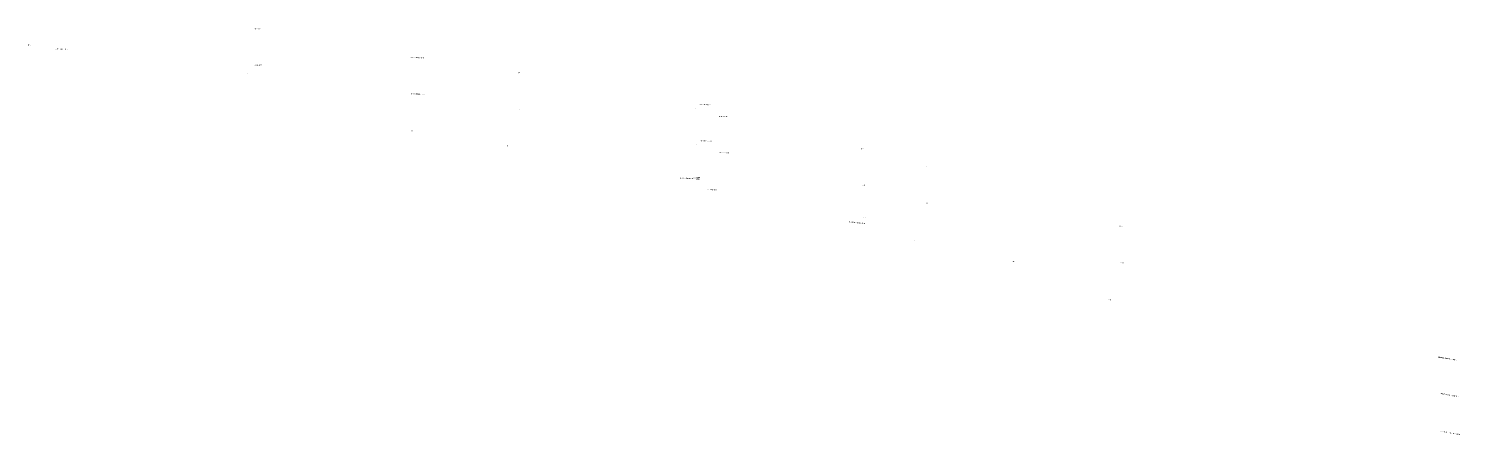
# Model space of a CAD drawing. Header units: millimetres. Extents: x 97264 to 263559, y 385279 to 783825.
# Drawn here: x 140187 to 263559, y 748811 to 783825 of the extents above.
import ezdxf

# ---------------------------------------------------------------- set-up
doc = ezdxf.new("R2010")
doc.units = ezdxf.units.MM
doc.layers.add('采面产状', color=7, linetype='Continuous')

# ---------------------------------------------------------------- blocks, each defined once
blk = doc.blocks.new('9')
at = {"layer": '采面产状', "lineweight": 5}
h = blk.add_hatch(color=7, dxfattribs=at)
h.dxf.hatch_style = 1
h.paths.add_polyline_path([(92912, 387759), (92909, 387759), (92912, 387758)])
at = {"layer": '采面产状', "color": 7, "lineweight": 15}
blk.add_lwpolyline([(92912, 387759), (92909, 387759), (92912, 387758)], close=True, dxfattribs=at)
blk.add_lwpolyline([(92909, 387759), (92921, 387756)], dxfattribs=at)
blk = doc.blocks.new('00')
at = {"color": 0}
blk.add_blockref('9', (-1394, -601), dxfattribs=at)
blk = doc.blocks.new('b')
at = {"color": 0, "rotation": 1.43642868565985}
blk.add_blockref('00', (0, 0), dxfattribs=at)

msp = doc.modelspace()

# ---------------------------------------------------------------- block references
at = {"color": 7}
for p, rotation in [((108325, 389290), 4.453970308948136), ((108427, 389292), 4.453970308948136), ((108535, 389295), 4.453970308948136), ((108639, 389301), 4.453970308948136), ((108743, 389308), 4.453970308948136), ((108852, 389318), 4.453970308948136), ((108262, 388829), 2.47661731524346), ((108359, 388828), 2.47661731524346), ((108463, 388824), 2.47661731524346), ((108566, 388821), 2.47661731524346), ((108663, 388820), 2.47661731524346), ((108761, 388819), 2.47661731524346), ((108866, 388816), 2.47661731524346), ((108960, 388814), 2.47661731524346), ((109061, 388815), 2.47661731524346), ((109163, 388813), 2.47661731524346), ((109263, 388811), 2.47661731524346), ((109366, 388812), 2.47661731524346), ((108390, 386153), 4.453970308948136), ((108492, 386155), 4.453970308948136), ((108600, 386157), 4.453970308948136), ((108704, 386164), 4.453970308948136), ((108808, 386171), 4.453970308948136), ((108917, 386181), 4.453970308948136), ((110647, 388733), 1.46238194379481), ((108327, 385692), 2.47661731524346), ((108424, 385691), 2.47661731524346), ((108528, 385687), 2.47661731524346), ((108631, 385684), 2.47661731524346), ((108727, 385683), 2.47661731524346), ((108825, 385682), 2.47661731524346), ((108931, 385679), 2.47661731524346), ((109025, 385676), 2.47661731524346), ((109126, 385677), 2.47661731524346), ((109228, 385676), 2.47661731524346), ((109328, 385674), 2.47661731524346), ((109430, 385675), 2.47661731524346), ((110712, 385596), 1.46238194379481), ((108237, 389293), 358.8657748773414), ((109466, 388810), 358.7460327378985), ((109554, 388807), 358.7460327378985), ((109662, 388805), 358.7460327378985), ((109758, 388801), 358.7460327378985), ((109861, 388797), 358.7460327378985), ((109954, 388795), 358.7460327378985), ((110059, 388791), 358.7460327378985), ((110168, 388785), 358.7460327378985), ((108363, 382491), 2.47661731524346), ((109645, 382412), 1.462381943798067), ((108302, 386156), 358.8657748773414), ((109531, 385673), 358.7460327378985), ((109619, 385670), 358.7460327378985), ((109727, 385668), 358.7460327378985), ((109823, 385664), 358.7460327378985), ((109926, 385660), 358.7460327378985), ((110019, 385658), 358.7460327378985), ((110124, 385654), 358.7460327378985), ((110233, 385648), 358.7460327378985), ((110760, 388730), 357.1224027684189), ((110860, 388721), 357.1224027684189), ((110954, 388713), 357.1224027684189), ((110555, 388737), 356.2571617515426), ((108422, 382946), 359.0850932190049), ((108524, 382945), 359.0850932190049), ((108625, 382937), 359.0850932190049), ((108715, 382936), 359.0850932190049), ((108809, 382935), 359.0850932190049), ((108907, 382935), 359.0850932190049), ((109022, 382929), 359.0850932190049), ((109132, 382925), 359.0850932190049), ((109227, 382922), 359.0850932190049), ((109322, 382914), 359.0850932190049), ((109419, 382905), 359.0850932190049), ((109527, 382897), 359.0850932190049), ((110422, 382811), 359.2143338831403), ((109619, 382886), 359.0850932190049), ((110514, 382802), 359.2143338831403), ((109720, 382879), 359.0850932190049), ((110602, 382797), 359.2143338831403), ((109822, 382873), 359.0850932190049), ((110706, 382794), 359.2143338831403), ((109916, 382865), 359.0850932190049), ((110812, 382793), 359.2143338831403), ((110003, 382860), 359.0850932190049), ((110923, 382791), 359.2143338831403), ((108464, 382490), 358.7460327378953), ((108552, 382487), 358.7460327378953), ((108660, 382485), 358.7460327378953), ((108756, 382481), 358.7460327378953), ((108859, 382477), 358.7460327378953), ((108952, 382474), 358.7460327378953), ((109057, 382470), 358.7460327378953), ((109166, 382464), 358.7460327378953), ((110825, 385593), 357.1224027684189), ((110924, 385584), 357.1224027684189), ((111019, 385575), 357.1224027684189), ((110620, 385600), 356.2571617515426), ((111007, 382789), 357.1258758647563), ((111112, 382782), 357.1258758647563), ((109757, 382409), 357.1224027684221), ((109857, 382401), 357.1224027684221), ((109952, 382392), 357.1224027684221), ((110047, 382382), 357.1224027684221), ((110154, 382368), 357.1224027684221), ((110251, 382354), 357.1224027684221), ((110348, 382337), 357.1224027684221), ((110440, 382330), 357.1224027684221), ((110556, 382325), 357.1224027684221), ((110647, 382316), 357.1224027684221), ((110746, 382308), 357.1224027684221), ((110847, 382296), 357.1224027684221), ((110953, 382286), 357.1224027684221), ((111045, 382280), 357.1224027684221), ((110261, 388776), 353.6967942590545), ((110356, 388764), 353.6967942590545), ((110450, 388751), 353.6967942590545), ((109553, 382417), 356.2571617515426), ((110120, 382853), 355.0795413301613), ((110217, 382838), 355.0795413301613), ((110318, 382824), 355.0795413301613), ((110326, 385639), 353.6967942590545), ((110421, 385627), 353.6967942590545), ((110515, 385613), 353.6967942590545), ((109259, 382456), 353.6967942590578), ((109354, 382444), 353.6967942590578), ((109447, 382430), 353.6967942590578), ((108845, 388216), 349.2611173727479), ((108925, 388202), 349.2611173727479), ((108997, 388192), 349.2611173727479), ((109052, 388182), 349.2611173727479), ((109126, 388168), 349.2611173727479), ((109219, 388149), 349.2611173727479), ((109297, 388134), 349.2611173727479), ((109352, 388124), 349.2611173727479), ((109444, 388107), 349.2611173727479), ((109534, 388094), 349.2611173727479), ((109598, 388086), 349.2611173727479), ((109669, 388074), 349.2611173727479), ((109749, 388060), 349.2611173727479), ((109816, 388049), 349.2611173727479), ((109869, 388040), 349.2611173727479), ((109943, 388027), 349.2611173727479), ((110043, 388009), 349.2611173727479), ((110135, 387994), 349.2611173727479), ((110210, 387978), 349.2611173727479), ((110257, 387974), 349.2611173727479), ((110328, 387966), 349.2611173727479), ((110406, 387954), 349.2611173727479), ((109006, 385090), 349.2611173716809), ((109135, 385065), 349.2611173716809), ((109220, 385047), 349.2611173716809), ((109338, 385024), 349.2611173716809), ((109523, 384998), 349.2611173716809), ((109675, 384966), 349.2611173716809), ((109817, 384937), 349.2611173716809), ((110010, 384905), 349.2611173716809), ((110073, 384895), 349.2611173716809), ((110111, 384871), 349.2611173716809), ((110172, 384863), 349.2611173716809), ((110255, 384856), 349.2611173716809), ((110426, 384832), 349.2611173716809), ((110554, 384816), 349.2611173716809), ((109064, 381794), 349.2611173716873), ((109137, 381789), 349.2611173716873), ((109199, 381783), 349.2611173716873), ((109287, 381769), 349.2611173716873), ((109366, 381755), 349.2611173716873), ((109456, 381741), 349.2611173716873), ((109557, 381726), 349.2611173716873), ((109770, 381685), 349.2611173716873), ((109891, 381659), 349.2611173716873), ((110001, 381639), 349.2611173716873), ((110139, 381625), 349.2611173716873), ((110246, 381612), 349.2611173716873), ((110356, 381581), 349.2611173716873), ((110456, 381566), 349.2611173716873), ((110542, 381555), 349.2611173716873), ((110652, 381543), 349.2611173716873)]:
    msp.add_blockref('b', p, dxfattribs=dict(at, rotation=rotation))
at = {"color": 0}
for p, rotation in [((99666, 386652), 6.016893657258771), ((99792, 386649), 6.016893657258771), ((98521, 386666), 5.519153953685452), ((98623, 386669, 2460), 5.519153953685452), ((98705, 386676), 5.519153953685452), ((98771, 386679), 5.519153953685452), ((99011, 386666), 5.519153953685452), ((99102, 386658), 5.519153953685452), ((99392, 386654), 5.519153953685452), ((99550, 386653), 5.519153953685452), ((98859, 386674), 3.159328130711492)]:
    msp.add_blockref('b', p, dxfattribs=dict(at, rotation=rotation))
at = {"rotation": 359.0850932190049}
for p in [(110068, 389305), (110170, 389303), (110271, 389296), (110361, 389294), (110455, 389294), (110554, 389294), (110668, 389287), (110778, 389284), (110873, 389280), (110968, 389272), (110133, 386167), (110235, 386166), (110336, 386158), (110426, 386157), (110520, 386156), (110618, 386156), (110733, 386150), (110843, 386146), (110938, 386143), (111033, 386135)]:
    msp.add_blockref('b', p, dxfattribs=at)

doc.saveas('drawing.dxf')
